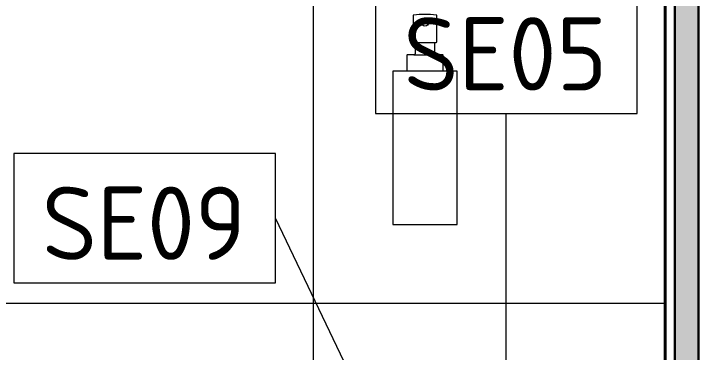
# Model space of a CAD drawing. Header units: millimetres. Extents: x 855 to 48623, y -2192 to 8255.
# Drawn here: x 26547 to 27141, y 5058 to 5347 of the extents above; entities that cross this region are included whole.
import ezdxf

# ---------------------------------------------------------------- set-up
doc = ezdxf.new("R2010")
doc.units = ezdxf.units.MM
for name, color, linetype, lineweight in [('A-ANNO-DIMS', 7, 'Continuous', 9), ('A-ANNO-DIMS-25', 7, 'Continuous', 9), ('A-GENM', 7, 'Continuous', 9), ('A-WALL-PATT', 7, 'Continuous', 9), ('P-SANR-FIXT', 7, 'Continuous', 9), ('P-SANR-FIXT-IDEN', 7, 'Continuous', 9)]:
    doc.layers.add(name, color=color, linetype=linetype, lineweight=lineweight)
for name, color, linetype, lineweight, true_color in [('A-WALL-4', 7, 'Continuous', 30, 0x3c3c3c), ('A-WALL-FNSH-3', 7, 'Continuous', 30, 0x3c3c3c), ('I-WALL-1', 7, 'Continuous', 9, 0x787878)]:
    doc.layers.add(name, color=color, linetype=linetype, lineweight=lineweight, true_color=true_color)
doc.styles.add('GOST Common_7', font='GOST_Common.ttf', dxfattribs={"height": 62.5})
doc.styles.add('ISOCPEUR_2', font='isocpeur.ttf', dxfattribs={"width": 0.9, "height": 62.5})
doc.dimstyles.new('ISO-2_5_0_9К_БОЛЬШОЙ_1', dxfattribs={"dimscale": 304.8, "dimtxt": 62.248823, "dimasz": 0.123031, "dimexe": 0.098425, "dimexo": 0.246063, "dimgap": 0, "dimtad": 1, "dimdec": 0, "dimrnd": 10, "dimzin": 0, "dimdsep": 46, "dimtxsty": 'ISOCPEUR_2', "dimblk1": 'OBLIQUE', "dimblk2": 'OBLIQUE', "dimsah": 1, "dimcen": 0.09, "dimdle": 0.098425, "dimazin": 0, "dimtfac": 1, "dimtdec": 4, "dimtix": 1, "dimtmove": 0, "dimatfit": 3, "dimfxl": 1, "dimtvp": 1, "dimtolj": 1, "dimtzin": 0, "dimarcsym": 2})

# ---------------------------------------------------------------- blocks, each defined once
blk = doc.blocks.new('TOY_Диспансер мыло - Дозатор Elegance new 11654 019001 хром-30642362-Развертка 2_03-2')
at = {"layer": 'A-GENM'}
for p, q in [((6856.34, 5345.64), (6856.34, 5323.35)), ((6876.66, 5323.35), (6876.66, 5345.64)), ((6856.84, 5322.85), (6858.21, 5322.85)), ((6858.21, 5322.85), (6874.79, 5322.85)), ((6858.21, 5322.85), (6858.21, 5313.19)), ((6874.79, 5313.19), (6874.79, 5322.85)), ((6874.79, 5322.85), (6876.16, 5322.85)), ((6850.87, 5311.7), (6850.87, 5298.38)), ((6857.22, 5312.2), (6851.37, 5312.2)), ((6857.03, 5312.2), (6875.78, 5312.2)), ((6881.63, 5312.2), (6875.78, 5312.2)), ((6882.13, 5298.38), (6882.13, 5311.7)), ((6850.87, 5298.38), (6839, 5298.38)), ((6839, 5298.38), (6839, 5167.45)), ((6850.67, 5298.45), (6882.15, 5298.45)), ((6894, 5298.38), (6882.13, 5298.38)), ((6894, 5167.45), (6894, 5298.38)), ((6839, 5167.45), (6894, 5167.45))]:
    blk.add_line(p, q, dxfattribs=at)
blk.add_circle((6866.5, 5339.76), 3.04, dxfattribs=at)
for centre, radius, start, end in [((6856.84, 5345.64), 0.5, 90, 180), ((6866.39, 5278.93), 67.89, 89.90949, 98.09051), ((6866.61, 5278.93), 67.89, 81.90949, 90.09051), ((6876.16, 5345.64), 0.5, 0, 90), ((6856.84, 5323.35), 0.5, 180, 270), ((6876.16, 5323.35), 0.5, 270, 0), ((6851.37, 5311.7), 0.5, 90, 180), ((6857.22, 5313.19), 0.988, 270, 0), ((6875.78, 5313.19), 0.988, 180, 270), ((6881.63, 5311.7), 0.5, 0, 90)]:
    blk.add_arc(centre, radius, start, end, dxfattribs=at)
blk = doc.blocks.new('DIMBLOCK5-Развертка 2_03-2')
at = {"layer": 'A-ANNO-DIMS-25'}
for p, q in [((27111.26, 5925), (27111.26, 3972.36)), ((27111.26, 4002.36), (27111.26, 5925)), ((26211.26, 4125), (26211.26, 3972.36)), ((26211.26, 4002.36), (26211.26, 4120)), ((26211.26, 4002.36), (27141.26, 4002.36))]:
    blk.add_line(p, q, dxfattribs=at)
at = {"layer": 'A-ANNO-DIMS-25', "lineweight": 20}
for p, q in [((26211.26, 4002.36), (26230.01, 4021.11)), ((27111.26, 4002.36), (27130.01, 4021.11)), ((26211.26, 4002.36), (26192.51, 3983.61)), ((27111.26, 4002.36), (27092.51, 3983.61))]:
    blk.add_line(p, q, dxfattribs=at)
at = {"layer": 'A-ANNO-DIMS-25', "color": 0, "insert": (26602, 4084.02), "char_height": 62.5, "width": 142.2146, "attachment_point": 1, "line_spacing_factor": 1.149209, "style": 'ISOCPEUR_2'}
blk.add_mtext('900', dxfattribs=at)
blk = doc.blocks.new('_Oblique')
at = {"color": 0, "linetype": 'ByBlock', "lineweight": -2}
blk.add_line((-0.5, -0.5), (0.5, 0.5), dxfattribs=at)
blk = doc.blocks.new('М_сантехническая_рамка1 - В рамке-30590747-Развертка 2_03-2')
at = {"layer": 'P-SANR-FIXT-IDEN'}
for p, q in [((6978.16, 5695.51), (6754.84, 5695.51)), ((6754.84, 5695.51), (6754.84, 5585.06)), ((6978.16, 5585.06), (6978.16, 5695.51)), ((6754.84, 5585.06), (6978.16, 5585.06))]:
    blk.add_line(p, q, dxfattribs=at)

msp = doc.modelspace()

# ---------------------------------------------------------------- hatches: boundary and pattern name
at = {"layer": 'A-WALL-PATT'}
h = msp.add_hatch(dxfattribs=at)
h.set_pattern_fill('FP_12', color=256, style=0, pattern_type=2)
h.set_pattern_definition([(90, (27702.26, 4200), (-300, 2e-14), []), (180, (27702.26, 4200), (-4e-14, -300), [])])
h.paths.add_polyline_path([(27103.26, 4200), (27103.26, 4450), (27102.26, 4450), (27102.26, 4200)])
h.paths.add_polyline_path([(26496.71, 4200), (26703.82, 4200), (26702.43, 4200.37), (26802.26, 4227.18), (26802.26, 4450), (26661.25, 4450), (26661.25, 4826.6), (26566.11, 4829.2), (26566.11, 5046.82), (26661.25, 5046.82), (26661.25, 5050), (27103.26, 5050), (27103.26, 6000), (26211.26, 6000), (26211.26, 4200), (26306.34, 4200)])
h.paths.add_polyline_path([(26870.26, 5167.45), (26870.26, 5298.38), (26882.13, 5298.38), (26882.13, 5311.7), (26882.63, 5312.2), (26889.18, 5312.49), (26889.47, 5313.19), (26889.44, 5322.85), (26888.1, 5322.85), (26887.6, 5323.35), (26887.6, 5345.64), (26888.1, 5346.14), (26892.92, 5346.65), (26897.76, 5346.82), (26906.05, 5346.29), (26907.42, 5346.14), (26907.92, 5345.64), (26907.92, 5323.35), (26907.42, 5322.85), (26906.05, 5322.85), (26906.34, 5312.49), (26907.03, 5312.2), (26912.88, 5312.2), (26913.38, 5311.7), (26913.38, 5298.38), (26925.26, 5298.38), (26925.26, 5167.45), (26882.13, 5167.45)])
at = {"layer": 'I-WALL-1'}
h = msp.add_hatch(dxfattribs=at)
h.set_pattern_fill('FP_11', color=256, style=0, pattern_type=2)
h.set_pattern_definition([(0, (20031.259, 0), (30.48, 7.62), [2.515, -20.345, 2.515, -20.345, -121.92]), (0, (20031.259, 0), (30.48, 7.62), [-45.72, 2.515, -43.205, 2.515, -20.345, -53.34]), (0, (20031.259, 0), (30.48, 7.62), [-114.3, 2.515, -12.725, 2.515, -35.585]), (120, (20042.689, 3.81), (-21.8391136, 22.5864543), [2.515, -20.345, 2.515, -20.345, -121.92]), (120, (20042.689, 3.81), (-21.8391136, 22.5864543), [-45.72, 2.515, -43.205, 2.515, -20.345, -53.34]), (120, (20042.689, 3.81), (-21.8391136, 22.5864543), [-114.3, 2.515, -12.725, 2.515, -35.585]), (240, (20046.499, 19.05), (-8.6408864, -30.2064543), [2.515, -20.345, 2.515, -20.345, -121.92]), (240, (20046.499, 19.05), (-8.6408864, -30.2064543), [-45.72, 2.515, -43.205, 2.515, -20.345, -53.34]), (240, (20046.499, 19.05), (-8.6408864, -30.2064543), [-114.3, 2.515, -12.725, 2.515, -35.585])])
h.paths.add_polyline_path([(27131.26, 4200), (27131.26, 4465.39), (27121.25, 4465.36), (27121.25, 4450), (27111.26, 4450), (27111.26, 4200)])
h.paths.add_polyline_path([(27131.26, 4492.39), (27131.26, 7670), (27111.26, 7670), (27111.26, 5050), (27121.25, 5050), (27121.25, 4529.64)])

# ---------------------------------------------------------------- linework, layer by layer
at = {"layer": 'A-WALL-4'}
msp.add_line((27131.26, 4492.39), (27131.26, 7670.21), dxfattribs=at)
at = {"layer": 'A-WALL-FNSH-3'}
for p, q in [((27111.26, 4566.86), (27111.26, 7600)), ((27103.26, 6000), (27103.26, 4596.65))]:
    msp.add_line(p, q, dxfattribs=at)
at = {"layer": 'P-SANR-FIXT-IDEN'}
for p, q in [((26967.19, 5045.54), (26967.19, 5262.19)), ((26828.68, 5050), (26770.01, 5172.74))]:
    msp.add_line(p, q, dxfattribs=at)

# ---------------------------------------------------------------- block references
at = {"layer": 'P-SANR-FIXT'}
msp.add_blockref('TOY_Диспансер мыло - Дозатор Elegance new 11654 019001 хром-30642362-Развертка 2_03-2', (20031.26, 0), dxfattribs=at)
at = {"layer": 'P-SANR-FIXT-IDEN'}
for p in [(20100.69, -322.87), (19791.85, -467.54)]:
    msp.add_blockref('М_сантехническая_рамка1 - В рамке-30590747-Развертка 2_03-2', p, dxfattribs=at)

# ---------------------------------------------------------------- texts
at = {"layer": 'P-SANR-FIXT-IDEN', "char_height": 62.5, "width": 222.4683, "attachment_point": 1, "style": 'GOST Common_7'}
for s, insert in [('SE05', (26879.38, 5344.34)), ('SE09', (26570.54, 5199.66))]:
    msp.add_mtext(s, dxfattribs=dict(at, insert=insert))

# ---------------------------------------------------------------- dimensions: what is measured, and where the dimension line sits
at = {"layer": 'A-ANNO-DIMS'}
dim = msp.add_linear_dim(base=(27111.26, 4002.36), p1=(26211.26, 4200), p2=(27111.26, 6000), dimstyle='ISO-2_5_0_9К_БОЛЬШОЙ_1', override={"dimpost": '<>', "dimfxl": 2012.46118}, dxfattribs=at)
dim.commit()
dim.dimension.update_dxf_attribs({"geometry": 'DIMBLOCK5-Развертка 2_03-2', "text_midpoint": (26661.26, 4033.61)})

doc.saveas('drawing.dxf')
